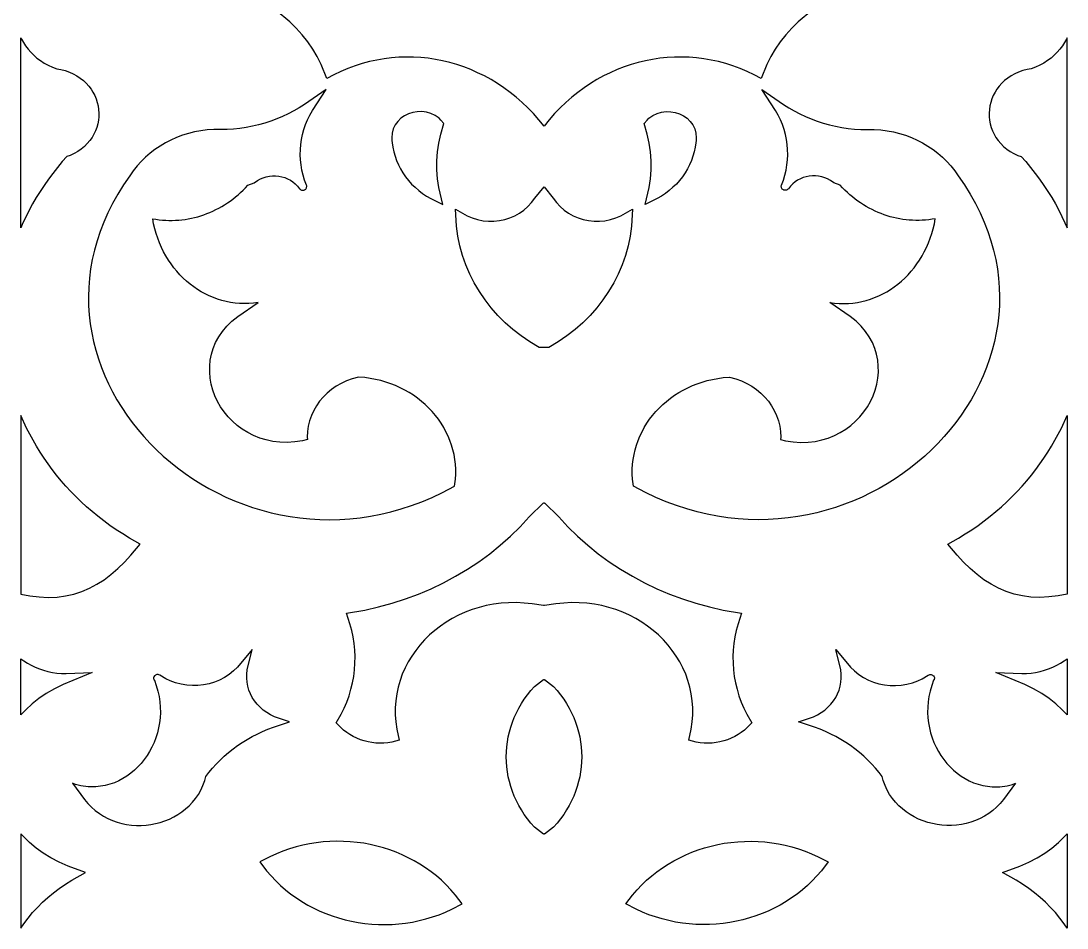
# Model space of a CAD drawing. Extents: x -1917 to -261, y -485 to 605.
# Drawn here: x -1846.6 to -1764.6, y -200.5 to -129.4 of the extents above; entities that cross this region are included whole.
import ezdxf

# ---------------------------------------------------------------- set-up
doc = ezdxf.new("R2010")
doc.units = 0
doc.layers.add('LAYER_1', color=18, linetype='CONTINUOUS')

msp = doc.modelspace()

# ---------------------------------------------------------------- linework, layer by layer
at = {"layer": 'LAYER_1'}
msp.add_lwpolyline([(-1784.63, -128.586), (-1785.701, -129.483), (-1786.211, -129.972), (-1786.683, -130.491), (-1787.114, -131.037), (-1787.505, -131.609), (-1787.853, -132.204), (-1788.157, -132.821), (-1788.602, -133.918), (-1789.146, -133.628), (-1789.696, -133.366), (-1790.252, -133.132), (-1790.813, -132.925), (-1791.378, -132.745), (-1791.947, -132.593), (-1792.519, -132.468), (-1793.093, -132.369), (-1793.669, -132.298), (-1794.245, -132.252), (-1794.822, -132.234), (-1795.397, -132.241), (-1795.971, -132.274), (-1796.543, -132.334), (-1797.112, -132.419), (-1797.677, -132.529), (-1798.238, -132.665), (-1798.793, -132.826), (-1799.343, -133.013), (-1799.886, -133.224), (-1800.422, -133.46), (-1800.949, -133.72), (-1801.468, -134.005), (-1801.977, -134.314), (-1802.476, -134.648), (-1802.964, -135.005), (-1803.44, -135.386), (-1803.903, -135.791), (-1804.354, -136.219), (-1804.79, -136.67), (-1805.212, -137.144), (-1805.618, -137.642), (-1806.024, -137.144), (-1806.446, -136.67), (-1806.882, -136.219), (-1807.333, -135.791), (-1807.796, -135.386), (-1808.272, -135.005), (-1808.76, -134.648), (-1809.259, -134.314), (-1809.768, -134.005), (-1810.287, -133.72), (-1810.815, -133.46), (-1811.35, -133.224), (-1811.893, -133.013), (-1812.443, -132.826), (-1812.999, -132.665), (-1813.559, -132.529), (-1814.124, -132.419), (-1814.693, -132.334), (-1815.265, -132.274), (-1815.839, -132.241), (-1816.415, -132.234), (-1816.991, -132.252), (-1817.567, -132.298), (-1818.143, -132.369), (-1818.717, -132.468), (-1819.289, -132.593), (-1819.858, -132.745), (-1820.423, -132.925), (-1820.984, -133.132), (-1821.54, -133.366), (-1822.09, -133.628), (-1822.634, -133.918), (-1823.079, -132.821), (-1823.383, -132.204), (-1823.731, -131.609), (-1824.122, -131.037), (-1824.553, -130.491), (-1825.025, -129.972), (-1825.535, -129.483), (-1826.606, -128.586)], dxfattribs=at)
for points in [[(-1846.596, -145.604), (-1846.596, -130.735), (-1846.555, -130.823), (-1846.405, -131.098), (-1846.233, -131.364), (-1846.041, -131.619), (-1845.828, -131.864), (-1845.594, -132.096), (-1845.341, -132.314), (-1845.067, -132.518), (-1844.772, -132.706), (-1844.457, -132.877), (-1844.122, -133.031), (-1843.785, -133.158), (-1843.465, -133.213), (-1843.122, -133.301), (-1842.797, -133.413), (-1842.493, -133.547), (-1842.209, -133.703), (-1841.945, -133.878), (-1841.703, -134.071), (-1841.482, -134.281), (-1841.283, -134.505), (-1841.107, -134.741), (-1840.952, -134.989), (-1840.82, -135.247), (-1840.71, -135.513), (-1840.623, -135.785), (-1840.559, -136.062), (-1840.517, -136.343), (-1840.498, -136.626), (-1840.503, -136.91), (-1840.531, -137.192), (-1840.583, -137.473), (-1840.658, -137.75), (-1840.758, -138.021), (-1840.881, -138.285), (-1841.029, -138.54), (-1841.202, -138.786), (-1841.399, -139.019), (-1841.621, -139.238), (-1841.867, -139.442), (-1842.138, -139.629), (-1842.433, -139.797), (-1842.752, -139.944), (-1843.008, -140.039), (-1843.357, -140.432), (-1843.738, -140.887), (-1844.102, -141.348), (-1844.45, -141.815), (-1844.782, -142.288), (-1845.098, -142.767), (-1845.397, -143.251), (-1845.681, -143.741), (-1845.948, -144.234), (-1846.2, -144.733), (-1846.436, -145.235)], [(-1764.64, -145.604), (-1764.64, -130.735), (-1764.681, -130.823), (-1764.832, -131.098), (-1765.003, -131.364), (-1765.196, -131.619), (-1765.408, -131.864), (-1765.642, -132.096), (-1765.895, -132.314), (-1766.17, -132.518), (-1766.464, -132.706), (-1766.779, -132.877), (-1767.114, -133.031), (-1767.451, -133.158), (-1767.771, -133.213), (-1768.114, -133.301), (-1768.439, -133.413), (-1768.743, -133.547), (-1769.027, -133.703), (-1769.291, -133.878), (-1769.533, -134.071), (-1769.754, -134.281), (-1769.953, -134.505), (-1770.13, -134.741), (-1770.284, -134.989), (-1770.416, -135.247), (-1770.526, -135.513), (-1770.613, -135.785), (-1770.678, -136.062), (-1770.719, -136.343), (-1770.738, -136.626), (-1770.733, -136.91), (-1770.705, -137.192), (-1770.653, -137.473), (-1770.578, -137.75), (-1770.479, -138.021), (-1770.355, -138.285), (-1770.207, -138.54), (-1770.034, -138.786), (-1769.837, -139.019), (-1769.615, -139.238), (-1769.369, -139.442), (-1769.098, -139.629), (-1768.803, -139.797), (-1768.485, -139.944), (-1768.228, -140.039), (-1767.879, -140.432), (-1767.499, -140.887), (-1767.134, -141.348), (-1766.786, -141.815), (-1766.454, -142.288), (-1766.139, -142.767), (-1765.839, -143.251), (-1765.555, -143.741), (-1765.288, -144.234), (-1765.036, -144.733), (-1764.801, -145.235)], [(-1828.813, -142.271), (-1828.315, -142.081), (-1828.06, -141.904), (-1827.84, -141.784), (-1827.61, -141.688), (-1827.374, -141.616), (-1827.132, -141.568), (-1826.888, -141.544), (-1826.644, -141.544), (-1826.4, -141.566), (-1826.161, -141.611), (-1825.928, -141.679), (-1825.703, -141.769), (-1825.489, -141.88), (-1825.287, -142.013), (-1825.1, -142.166), (-1824.929, -142.341), (-1824.766, -142.55), (-1824.724, -142.595), (-1824.677, -142.629), (-1824.627, -142.653), (-1824.575, -142.666), (-1824.523, -142.671), (-1824.47, -142.666), (-1824.42, -142.654), (-1824.372, -142.634), (-1824.327, -142.607), (-1824.288, -142.574), (-1824.255, -142.535), (-1824.23, -142.491), (-1824.213, -142.442), (-1824.206, -142.389), (-1824.209, -142.333), (-1824.225, -142.274), (-1824.372, -141.878), (-1824.49, -141.485), (-1824.583, -141.089), (-1824.65, -140.691), (-1824.692, -140.29), (-1824.709, -139.889), (-1824.701, -139.489), (-1824.669, -139.09), (-1824.611, -138.693), (-1824.529, -138.299), (-1824.422, -137.91), (-1824.291, -137.526), (-1824.136, -137.149), (-1823.956, -136.779), (-1823.752, -136.417), (-1822.689, -134.771), (-1824.377, -135.949), (-1824.792, -136.213), (-1825.219, -136.459), (-1825.657, -136.686), (-1826.104, -136.895), (-1826.561, -137.086), (-1827.026, -137.257), (-1827.498, -137.409), (-1827.977, -137.542), (-1828.463, -137.655), (-1828.954, -137.748), (-1829.45, -137.822), (-1829.95, -137.874), (-1830.453, -137.907), (-1830.958, -137.919), (-1831.487, -137.909), (-1831.999, -137.946), (-1832.498, -138.01), (-1832.989, -138.103), (-1833.47, -138.223), (-1833.941, -138.369), (-1834.4, -138.542), (-1834.846, -138.739), (-1835.278, -138.961), (-1835.695, -139.207), (-1836.095, -139.476), (-1836.477, -139.768), (-1836.839, -140.081), (-1837.182, -140.416), (-1837.503, -140.771), (-1837.801, -141.146), (-1838.07, -141.534), (-1838.56, -142.249), (-1839.01, -142.972), (-1839.417, -143.7), (-1839.783, -144.43), (-1840.108, -145.162), (-1840.392, -145.896), (-1840.637, -146.63), (-1840.842, -147.364), (-1841.01, -148.098), (-1841.139, -148.829), (-1841.232, -149.558), (-1841.289, -150.284), (-1841.31, -151.006), (-1841.297, -151.723), (-1841.249, -152.435), (-1841.168, -153.141), (-1841.055, -153.84), (-1840.911, -154.531), (-1840.735, -155.214), (-1840.529, -155.888), (-1840.293, -156.552), (-1840.029, -157.206), (-1839.737, -157.848), (-1839.418, -158.479), (-1839.072, -159.097), (-1838.701, -159.702), (-1838.304, -160.292), (-1837.884, -160.868), (-1837.439, -161.429), (-1836.973, -161.974), (-1836.483, -162.502), (-1835.973, -163.012), (-1835.442, -163.505), (-1834.891, -163.978), (-1834.322, -164.433), (-1833.733, -164.866), (-1833.127, -165.279), (-1832.504, -165.671), (-1831.865, -166.04), (-1831.21, -166.386), (-1830.541, -166.708), (-1829.857, -167.006), (-1829.16, -167.278), (-1828.45, -167.525), (-1827.729, -167.745), (-1826.996, -167.938), (-1826.253, -168.103), (-1825.5, -168.239), (-1824.739, -168.346), (-1823.969, -168.423), (-1823.191, -168.468), (-1822.407, -168.482), (-1821.618, -168.464), (-1820.822, -168.413), (-1820.023, -168.328), (-1819.22, -168.209), (-1818.414, -168.055), (-1817.606, -167.865), (-1816.797, -167.638), (-1815.987, -167.375), (-1815.177, -167.073), (-1814.369, -166.733), (-1813.562, -166.354), (-1812.621, -165.864), (-1812.559, -165.319), (-1812.536, -164.923), (-1812.537, -164.53), (-1812.559, -164.142), (-1812.603, -163.758), (-1812.669, -163.379), (-1812.755, -163.006), (-1812.862, -162.64), (-1812.987, -162.281), (-1813.133, -161.93), (-1813.296, -161.587), (-1813.478, -161.253), (-1813.677, -160.928), (-1813.893, -160.613), (-1814.126, -160.309), (-1814.375, -160.017), (-1814.639, -159.736), (-1814.918, -159.467), (-1815.211, -159.211), (-1815.518, -158.969), (-1815.839, -158.74), (-1816.172, -158.526), (-1816.518, -158.328), (-1816.875, -158.145), (-1817.244, -157.978), (-1817.624, -157.829), (-1818.014, -157.696), (-1818.413, -157.582), (-1818.822, -157.487), (-1819.239, -157.41), (-1819.665, -157.354), (-1820.147, -157.313), (-1820.649, -157.45), (-1821.089, -157.611), (-1821.506, -157.805), (-1821.9, -158.031), (-1822.267, -158.287), (-1822.607, -158.57), (-1822.918, -158.878), (-1823.198, -159.21), (-1823.446, -159.563), (-1823.66, -159.936), (-1823.838, -160.325), (-1823.98, -160.73), (-1824.082, -161.148), (-1824.144, -161.576), (-1824.164, -162.014), (-1824.153, -162.2), (-1824.544, -162.294), (-1825.151, -162.386), (-1825.739, -162.423), (-1826.308, -162.408), (-1826.857, -162.346), (-1827.384, -162.237), (-1827.888, -162.085), (-1828.368, -161.892), (-1828.823, -161.662), (-1829.252, -161.396), (-1829.653, -161.098), (-1830.025, -160.77), (-1830.367, -160.415), (-1830.676, -160.036), (-1830.951, -159.635), (-1831.191, -159.215), (-1831.394, -158.779), (-1831.559, -158.33), (-1831.685, -157.871), (-1831.769, -157.405), (-1831.811, -156.934), (-1831.81, -156.462), (-1831.764, -155.99), (-1831.672, -155.523), (-1831.532, -155.061), (-1831.344, -154.607), (-1831.105, -154.165), (-1830.814, -153.736), (-1830.468, -153.322), (-1830.067, -152.927), (-1829.607, -152.552), (-1828.012, -151.474), (-1828.012, -151.474), (-1828.378, -151.522), (-1828.742, -151.55), (-1829.104, -151.558), (-1829.462, -151.546), (-1829.817, -151.515), (-1830.168, -151.465), (-1830.514, -151.397), (-1830.855, -151.311), (-1831.19, -151.207), (-1831.52, -151.086), (-1831.843, -150.948), (-1832.159, -150.794), (-1832.468, -150.624), (-1832.768, -150.439), (-1833.06, -150.238), (-1833.344, -150.023), (-1833.618, -149.793), (-1833.882, -149.55), (-1834.136, -149.293), (-1834.379, -149.022), (-1834.61, -148.74), (-1834.83, -148.444), (-1835.038, -148.137), (-1835.233, -147.819), (-1835.415, -147.489), (-1835.583, -147.149), (-1835.736, -146.798), (-1835.875, -146.437), (-1835.999, -146.067), (-1836.108, -145.688), (-1836.2, -145.301), (-1836.275, -144.905), (-1836.02, -144.948), (-1835.765, -144.983), (-1835.51, -145.009), (-1835.255, -145.026), (-1835, -145.035), (-1834.746, -145.036), (-1834.492, -145.028), (-1834.239, -145.012), (-1833.987, -144.988), (-1833.736, -144.955), (-1833.486, -144.915), (-1833.237, -144.866), (-1832.991, -144.809), (-1832.745, -144.744), (-1832.502, -144.672), (-1832.261, -144.591), (-1832.022, -144.503), (-1831.786, -144.406), (-1831.551, -144.302), (-1831.32, -144.191), (-1831.092, -144.071), (-1830.866, -143.944), (-1830.644, -143.81), (-1830.425, -143.668), (-1830.209, -143.519), (-1829.998, -143.362), (-1829.79, -143.199), (-1829.586, -143.027), (-1829.386, -142.849), (-1829.19, -142.664), (-1828.999, -142.471)], [(-1782.424, -142.271), (-1782.922, -142.081), (-1783.176, -141.904), (-1783.397, -141.784), (-1783.626, -141.688), (-1783.862, -141.616), (-1784.104, -141.568), (-1784.348, -141.544), (-1784.593, -141.544), (-1784.836, -141.566), (-1785.075, -141.611), (-1785.308, -141.679), (-1785.533, -141.769), (-1785.747, -141.88), (-1785.949, -142.013), (-1786.136, -142.166), (-1786.307, -142.341), (-1786.47, -142.55), (-1786.512, -142.595), (-1786.559, -142.629), (-1786.609, -142.653), (-1786.661, -142.666), (-1786.713, -142.671), (-1786.766, -142.666), (-1786.816, -142.654), (-1786.865, -142.634), (-1786.909, -142.607), (-1786.948, -142.574), (-1786.981, -142.535), (-1787.006, -142.491), (-1787.023, -142.442), (-1787.031, -142.389), (-1787.027, -142.333), (-1787.011, -142.274), (-1786.864, -141.878), (-1786.746, -141.485), (-1786.654, -141.089), (-1786.586, -140.691), (-1786.544, -140.29), (-1786.527, -139.889), (-1786.535, -139.489), (-1786.568, -139.09), (-1786.625, -138.693), (-1786.707, -138.299), (-1786.814, -137.91), (-1786.945, -137.526), (-1787.1, -137.149), (-1787.28, -136.779), (-1787.484, -136.417), (-1788.547, -134.771), (-1786.86, -135.949), (-1786.444, -136.213), (-1786.017, -136.459), (-1785.579, -136.686), (-1785.132, -136.895), (-1784.675, -137.086), (-1784.211, -137.257), (-1783.738, -137.409), (-1783.259, -137.542), (-1782.773, -137.655), (-1782.282, -137.748), (-1781.786, -137.822), (-1781.287, -137.874), (-1780.783, -137.907), (-1780.278, -137.919), (-1779.749, -137.909), (-1779.238, -137.946), (-1778.739, -138.01), (-1778.248, -138.103), (-1777.766, -138.223), (-1777.295, -138.369), (-1776.836, -138.542), (-1776.39, -138.739), (-1775.958, -138.961), (-1775.541, -139.207), (-1775.142, -139.476), (-1774.76, -139.768), (-1774.397, -140.081), (-1774.054, -140.416), (-1773.734, -140.771), (-1773.436, -141.146), (-1773.167, -141.534), (-1772.677, -142.249), (-1772.227, -142.972), (-1771.819, -143.7), (-1771.453, -144.43), (-1771.129, -145.162), (-1770.844, -145.896), (-1770.6, -146.63), (-1770.394, -147.364), (-1770.227, -148.098), (-1770.097, -148.829), (-1770.004, -149.558), (-1769.947, -150.284), (-1769.926, -151.006), (-1769.94, -151.723), (-1769.987, -152.435), (-1770.068, -153.141), (-1770.181, -153.84), (-1770.326, -154.531), (-1770.501, -155.214), (-1770.707, -155.888), (-1770.943, -156.552), (-1771.207, -157.206), (-1771.499, -157.848), (-1771.818, -158.479), (-1772.164, -159.097), (-1772.535, -159.702), (-1772.932, -160.292), (-1773.352, -160.868), (-1773.797, -161.429), (-1774.264, -161.974), (-1774.753, -162.502), (-1775.263, -163.012), (-1775.794, -163.505), (-1776.345, -163.978), (-1776.915, -164.433), (-1777.503, -164.866), (-1778.109, -165.279), (-1778.732, -165.671), (-1779.371, -166.04), (-1780.026, -166.386), (-1780.696, -166.708), (-1781.379, -167.006), (-1782.076, -167.278), (-1782.786, -167.525), (-1783.507, -167.745), (-1784.24, -167.938), (-1784.983, -168.103), (-1785.736, -168.239), (-1786.498, -168.346), (-1787.267, -168.423), (-1788.045, -168.468), (-1788.829, -168.482), (-1789.619, -168.464), (-1790.414, -168.413), (-1791.213, -168.328), (-1792.016, -168.209), (-1792.822, -168.055), (-1793.63, -167.865), (-1794.439, -167.638), (-1795.249, -167.375), (-1796.059, -167.073), (-1796.867, -166.733), (-1797.674, -166.354), (-1798.615, -165.864), (-1798.677, -165.319), (-1798.7, -164.923), (-1798.7, -164.53), (-1798.677, -164.142), (-1798.633, -163.758), (-1798.567, -163.379), (-1798.481, -163.006), (-1798.375, -162.64), (-1798.249, -162.281), (-1798.104, -161.93), (-1797.94, -161.587), (-1797.758, -161.253), (-1797.559, -160.928), (-1797.343, -160.613), (-1797.11, -160.309), (-1796.862, -160.017), (-1796.598, -159.736), (-1796.319, -159.467), (-1796.025, -159.211), (-1795.718, -158.969), (-1795.397, -158.74), (-1795.064, -158.526), (-1794.718, -158.328), (-1794.361, -158.145), (-1793.992, -157.978), (-1793.612, -157.829), (-1793.222, -157.696), (-1792.823, -157.582), (-1792.414, -157.487), (-1791.997, -157.41), (-1791.571, -157.354), (-1791.089, -157.313), (-1790.587, -157.45), (-1790.147, -157.611), (-1789.73, -157.805), (-1789.337, -158.031), (-1788.969, -158.287), (-1788.629, -158.57), (-1788.318, -158.878), (-1788.038, -159.21), (-1787.79, -159.563), (-1787.576, -159.936), (-1787.398, -160.325), (-1787.256, -160.73), (-1787.154, -161.148), (-1787.092, -161.576), (-1787.073, -162.014), (-1787.083, -162.2), (-1786.693, -162.294), (-1786.085, -162.386), (-1785.497, -162.423), (-1784.928, -162.408), (-1784.379, -162.346), (-1783.853, -162.237), (-1783.348, -162.085), (-1782.868, -161.892), (-1782.413, -161.662), (-1781.984, -161.396), (-1781.583, -161.098), (-1781.211, -160.77), (-1780.87, -160.415), (-1780.561, -160.036), (-1780.285, -159.635), (-1780.045, -159.215), (-1779.842, -158.779), (-1779.677, -158.33), (-1779.552, -157.871), (-1779.467, -157.405), (-1779.425, -156.934), (-1779.426, -156.462), (-1779.472, -155.99), (-1779.564, -155.523), (-1779.704, -155.061), (-1779.892, -154.607), (-1780.131, -154.165), (-1780.423, -153.736), (-1780.768, -153.322), (-1781.169, -152.927), (-1781.629, -152.552), (-1783.224, -151.474), (-1783.224, -151.474), (-1782.858, -151.522), (-1782.494, -151.55), (-1782.132, -151.558), (-1781.774, -151.546), (-1781.419, -151.515), (-1781.069, -151.465), (-1780.722, -151.397), (-1780.381, -151.311), (-1780.046, -151.207), (-1779.716, -151.086), (-1779.393, -150.948), (-1779.077, -150.794), (-1778.769, -150.624), (-1778.468, -150.439), (-1778.176, -150.238), (-1777.892, -150.023), (-1777.618, -149.793), (-1777.354, -149.55), (-1777.1, -149.293), (-1776.857, -149.022), (-1776.626, -148.74), (-1776.406, -148.444), (-1776.198, -148.137), (-1776.003, -147.819), (-1775.822, -147.489), (-1775.654, -147.149), (-1775.5, -146.798), (-1775.361, -146.437), (-1775.237, -146.067), (-1775.129, -145.688), (-1775.036, -145.301), (-1774.961, -144.905), (-1775.216, -144.948), (-1775.471, -144.983), (-1775.726, -145.009), (-1775.981, -145.026), (-1776.236, -145.035), (-1776.491, -145.036), (-1776.744, -145.028), (-1776.997, -145.012), (-1777.25, -144.988), (-1777.501, -144.955), (-1777.75, -144.915), (-1777.999, -144.866), (-1778.246, -144.809), (-1778.491, -144.744), (-1778.734, -144.672), (-1778.975, -144.591), (-1779.214, -144.503), (-1779.451, -144.406), (-1779.685, -144.302), (-1779.916, -144.191), (-1780.145, -144.071), (-1780.37, -143.944), (-1780.592, -143.81), (-1780.811, -143.668), (-1781.027, -143.519), (-1781.239, -143.362), (-1781.447, -143.199), (-1781.651, -143.027), (-1781.85, -142.849), (-1782.046, -142.664), (-1782.237, -142.471)], [(-1813.706, -138.283), (-1813.458, -137.441), (-1813.69, -137.178), (-1813.84, -137.037), (-1814.147, -136.814), (-1814.483, -136.651), (-1814.835, -136.549), (-1815.192, -136.504), (-1815.548, -136.515), (-1815.896, -136.576), (-1816.228, -136.685), (-1816.539, -136.839), (-1816.822, -137.036), (-1817.071, -137.274), (-1817.277, -137.551), (-1817.431, -137.864), (-1817.525, -138.207), (-1817.551, -138.569), (-1817.537, -138.767), (-1817.507, -138.945), (-1817.461, -139.294), (-1817.388, -139.653), (-1817.29, -140.005), (-1817.169, -140.348), (-1817.026, -140.682), (-1816.86, -141.006), (-1816.672, -141.319), (-1816.464, -141.62), (-1816.235, -141.908), (-1815.987, -142.183), (-1815.721, -142.443), (-1815.436, -142.688), (-1815.134, -142.917), (-1814.815, -143.128), (-1814.48, -143.321), (-1813.555, -143.78), (-1813.848, -142.465), (-1813.951, -141.768), (-1814.003, -141.069), (-1814.005, -140.368), (-1813.956, -139.668), (-1813.856, -138.973)], [(-1797.53, -138.283), (-1797.778, -137.441), (-1797.546, -137.178), (-1797.396, -137.037), (-1797.089, -136.814), (-1796.753, -136.651), (-1796.401, -136.549), (-1796.044, -136.504), (-1795.688, -136.515), (-1795.34, -136.576), (-1795.008, -136.685), (-1794.697, -136.839), (-1794.414, -137.036), (-1794.165, -137.274), (-1793.96, -137.551), (-1793.805, -137.864), (-1793.711, -138.207), (-1793.685, -138.569), (-1793.699, -138.767), (-1793.73, -138.945), (-1793.776, -139.294), (-1793.849, -139.653), (-1793.946, -140.005), (-1794.067, -140.348), (-1794.21, -140.682), (-1794.376, -141.006), (-1794.564, -141.319), (-1794.772, -141.62), (-1795.001, -141.908), (-1795.249, -142.183), (-1795.516, -142.443), (-1795.8, -142.688), (-1796.103, -142.917), (-1796.422, -143.128), (-1796.757, -143.321), (-1797.681, -143.78), (-1797.389, -142.465), (-1797.285, -141.768), (-1797.233, -141.069), (-1797.232, -140.368), (-1797.281, -139.668), (-1797.38, -138.973)], [(-1805.618, -154.986), (-1806.009, -154.986), (-1806.72, -154.559), (-1807.403, -154.09), (-1808.048, -153.586), (-1808.656, -153.049), (-1809.224, -152.48), (-1809.752, -151.882), (-1810.237, -151.257), (-1810.679, -150.606), (-1811.077, -149.931), (-1811.43, -149.235), (-1811.736, -148.519), (-1811.994, -147.785), (-1812.203, -147.035), (-1812.362, -146.271), (-1812.47, -145.494), (-1812.563, -144.16), (-1811.648, -144.672), (-1811.24, -144.845), (-1810.821, -144.973), (-1810.395, -145.056), (-1809.965, -145.094), (-1809.536, -145.09), (-1809.111, -145.044), (-1808.695, -144.957), (-1808.291, -144.831), (-1807.902, -144.665), (-1807.534, -144.461), (-1807.19, -144.221), (-1806.873, -143.946), (-1806.588, -143.636), (-1806.337, -143.292), (-1805.618, -142.416), (-1804.899, -143.292), (-1804.648, -143.636), (-1804.363, -143.946), (-1804.046, -144.221), (-1803.702, -144.461), (-1803.334, -144.665), (-1802.946, -144.831), (-1802.541, -144.957), (-1802.125, -145.044), (-1801.7, -145.09), (-1801.271, -145.094), (-1800.841, -145.056), (-1800.415, -144.973), (-1799.996, -144.845), (-1799.588, -144.672), (-1798.673, -144.16), (-1798.766, -145.494), (-1798.874, -146.271), (-1799.033, -147.035), (-1799.242, -147.785), (-1799.5, -148.519), (-1799.806, -149.235), (-1800.159, -149.931), (-1800.557, -150.606), (-1800.999, -151.257), (-1801.485, -151.882), (-1802.012, -152.48), (-1802.58, -153.049), (-1803.188, -153.586), (-1803.834, -154.09), (-1804.517, -154.559), (-1805.227, -154.986)], [(-1846.596, -174.309), (-1845.894, -174.449), (-1845.161, -174.539), (-1844.452, -174.57), (-1843.765, -174.542), (-1843.101, -174.455), (-1842.458, -174.31), (-1841.837, -174.109), (-1841.235, -173.854), (-1840.653, -173.545), (-1840.089, -173.185), (-1839.542, -172.775), (-1839.009, -172.316), (-1838.49, -171.81), (-1837.981, -171.259), (-1837.267, -170.405), (-1838.104, -169.92), (-1838.623, -169.601), (-1839.128, -169.27), (-1839.62, -168.929), (-1840.099, -168.578), (-1840.565, -168.216), (-1841.017, -167.845), (-1841.456, -167.464), (-1841.881, -167.074), (-1842.292, -166.675), (-1842.69, -166.268), (-1843.074, -165.852), (-1843.445, -165.429), (-1843.801, -164.997), (-1844.144, -164.558), (-1844.473, -164.112), (-1844.788, -163.659), (-1845.09, -163.2), (-1845.377, -162.734), (-1845.649, -162.264), (-1846.154, -161.302), (-1846.598, -160.326)], [(-1764.64, -174.309), (-1765.342, -174.449), (-1766.075, -174.539), (-1766.785, -174.57), (-1767.471, -174.542), (-1768.135, -174.455), (-1768.778, -174.31), (-1769.399, -174.109), (-1770.001, -173.854), (-1770.583, -173.545), (-1771.147, -173.185), (-1771.695, -172.775), (-1772.227, -172.316), (-1772.747, -171.81), (-1773.255, -171.259), (-1773.969, -170.405), (-1773.132, -169.92), (-1772.613, -169.601), (-1772.108, -169.27), (-1771.616, -168.929), (-1771.137, -168.578), (-1770.671, -168.216), (-1770.219, -167.845), (-1769.781, -167.464), (-1769.356, -167.074), (-1768.944, -166.675), (-1768.546, -166.268), (-1768.162, -165.852), (-1767.792, -165.429), (-1767.435, -164.997), (-1767.092, -164.558), (-1766.763, -164.112), (-1766.448, -163.659), (-1766.147, -163.2), (-1765.859, -162.734), (-1765.587, -162.264), (-1765.083, -161.302), (-1764.638, -160.326)], [(-1805.618, -175.207), (-1805.651, -175.211), (-1806.539, -175.088), (-1807.163, -175.016), (-1807.779, -174.983), (-1808.387, -174.987), (-1808.985, -175.028), (-1809.572, -175.103), (-1810.148, -175.211), (-1810.71, -175.353), (-1811.258, -175.526), (-1811.791, -175.729), (-1812.306, -175.961), (-1812.803, -176.221), (-1813.281, -176.508), (-1813.739, -176.82), (-1814.174, -177.157), (-1814.586, -177.517), (-1814.974, -177.899), (-1815.336, -178.302), (-1815.671, -178.725), (-1815.978, -179.166), (-1816.255, -179.624), (-1816.502, -180.098), (-1816.717, -180.587), (-1816.899, -181.09), (-1817.047, -181.606), (-1817.159, -182.133), (-1817.234, -182.67), (-1817.271, -183.217), (-1817.269, -183.772), (-1817.227, -184.334), (-1817.143, -184.902), (-1816.952, -185.764), (-1817.541, -185.906), (-1817.854, -185.959), (-1818.168, -185.989), (-1818.481, -185.998), (-1818.793, -185.985), (-1819.101, -185.951), (-1819.406, -185.897), (-1819.705, -185.822), (-1819.997, -185.728), (-1820.281, -185.613), (-1820.556, -185.48), (-1820.821, -185.327), (-1821.074, -185.156), (-1821.315, -184.967), (-1821.541, -184.759), (-1821.888, -184.388), (-1821.517, -183.731), (-1821.281, -183.254), (-1821.074, -182.768), (-1820.894, -182.275), (-1820.744, -181.775), (-1820.621, -181.27), (-1820.528, -180.76), (-1820.463, -180.247), (-1820.427, -179.732), (-1820.42, -179.215), (-1820.443, -178.698), (-1820.494, -178.182), (-1820.575, -177.667), (-1820.685, -177.156), (-1820.824, -176.648), (-1821.103, -175.817), (-1819.656, -175.561), (-1818.578, -175.319), (-1817.518, -175.03), (-1816.478, -174.695), (-1815.458, -174.316), (-1814.461, -173.892), (-1813.488, -173.425), (-1812.541, -172.917), (-1811.622, -172.367), (-1810.732, -171.777), (-1809.872, -171.147), (-1809.045, -170.48), (-1808.251, -169.775), (-1807.493, -169.033), (-1806.772, -168.256), (-1805.651, -167.15), (-1805.618, -167.181), (-1805.585, -167.15), (-1804.464, -168.256), (-1803.743, -169.033), (-1802.985, -169.775), (-1802.192, -170.48), (-1801.364, -171.147), (-1800.505, -171.777), (-1799.614, -172.367), (-1798.695, -172.917), (-1797.748, -173.425), (-1796.775, -173.892), (-1795.778, -174.316), (-1794.759, -174.695), (-1793.718, -175.03), (-1792.658, -175.319), (-1791.58, -175.561), (-1790.133, -175.817), (-1790.412, -176.648), (-1790.552, -177.156), (-1790.662, -177.667), (-1790.742, -178.182), (-1790.794, -178.698), (-1790.816, -179.215), (-1790.809, -179.732), (-1790.773, -180.247), (-1790.708, -180.76), (-1790.615, -181.27), (-1790.493, -181.775), (-1790.342, -182.275), (-1790.163, -182.768), (-1789.955, -183.254), (-1789.719, -183.731), (-1789.348, -184.388), (-1789.695, -184.759), (-1789.922, -184.967), (-1790.162, -185.156), (-1790.415, -185.327), (-1790.68, -185.48), (-1790.955, -185.613), (-1791.239, -185.728), (-1791.532, -185.822), (-1791.83, -185.897), (-1792.135, -185.951), (-1792.443, -185.985), (-1792.755, -185.998), (-1793.068, -185.989), (-1793.382, -185.959), (-1793.695, -185.906), (-1794.284, -185.764), (-1794.093, -184.902), (-1794.009, -184.334), (-1793.967, -183.772), (-1793.965, -183.217), (-1794.002, -182.67), (-1794.078, -182.133), (-1794.19, -181.606), (-1794.337, -181.09), (-1794.519, -180.587), (-1794.734, -180.098), (-1794.981, -179.624), (-1795.258, -179.166), (-1795.565, -178.725), (-1795.9, -178.302), (-1796.262, -177.899), (-1796.65, -177.517), (-1797.062, -177.157), (-1797.497, -176.82), (-1797.955, -176.508), (-1798.433, -176.221), (-1798.93, -175.961), (-1799.446, -175.729), (-1799.978, -175.526), (-1800.526, -175.353), (-1801.088, -175.211), (-1801.664, -175.103), (-1802.251, -175.028), (-1802.85, -174.987), (-1803.457, -174.983), (-1804.074, -175.016), (-1804.697, -175.088), (-1805.585, -175.211)], [(-1836.145, -181.058), (-1835.992, -181.482), (-1835.87, -181.907), (-1835.778, -182.331), (-1835.716, -182.754), (-1835.682, -183.174), (-1835.675, -183.59), (-1835.695, -184.001), (-1835.742, -184.405), (-1835.813, -184.803), (-1835.908, -185.192), (-1836.026, -185.571), (-1836.167, -185.939), (-1836.329, -186.295), (-1836.512, -186.638), (-1836.714, -186.967), (-1836.935, -187.28), (-1837.175, -187.577), (-1837.431, -187.856), (-1837.703, -188.115), (-1837.991, -188.355), (-1838.293, -188.573), (-1838.609, -188.769), (-1838.937, -188.941), (-1839.277, -189.088), (-1839.628, -189.209), (-1839.989, -189.303), (-1840.173, -189.34), (-1840.36, -189.369), (-1840.548, -189.391), (-1840.738, -189.405), (-1840.93, -189.412), (-1841.124, -189.411), (-1841.319, -189.402), (-1841.516, -189.385), (-1841.715, -189.359), (-1841.914, -189.326), (-1842.115, -189.283), (-1842.317, -189.232), (-1842.549, -189.119), (-1841.627, -190.408), (-1841.361, -190.723), (-1841.076, -191.011), (-1840.773, -191.272), (-1840.455, -191.506), (-1840.123, -191.713), (-1839.778, -191.893), (-1839.424, -192.047), (-1839.061, -192.175), (-1838.69, -192.277), (-1838.315, -192.353), (-1837.936, -192.405), (-1837.556, -192.431), (-1837.175, -192.433), (-1836.795, -192.41), (-1836.418, -192.363), (-1836.045, -192.293), (-1835.678, -192.199), (-1835.319, -192.081), (-1834.969, -191.94), (-1834.629, -191.776), (-1834.302, -191.59), (-1833.989, -191.381), (-1833.692, -191.149), (-1833.412, -190.896), (-1833.152, -190.62), (-1832.912, -190.323), (-1832.695, -190.005), (-1832.503, -189.666), (-1832.337, -189.306), (-1832.2, -188.927), (-1832.109, -188.595), (-1831.873, -188.288), (-1831.592, -187.951), (-1831.296, -187.626), (-1830.986, -187.313), (-1830.664, -187.012), (-1830.329, -186.724), (-1829.981, -186.448), (-1829.622, -186.186), (-1829.252, -185.938), (-1828.871, -185.703), (-1828.479, -185.482), (-1828.078, -185.276), (-1827.667, -185.085), (-1827.247, -184.909), (-1826.818, -184.748), (-1825.568, -184.334), (-1826.721, -183.918), (-1827.041, -183.768), (-1827.339, -183.594), (-1827.614, -183.397), (-1827.866, -183.179), (-1828.093, -182.941), (-1828.295, -182.687), (-1828.471, -182.417), (-1828.618, -182.134), (-1828.737, -181.839), (-1828.826, -181.534), (-1828.883, -181.222), (-1828.909, -180.904), (-1828.902, -180.582), (-1828.861, -180.257), (-1828.483, -178.645), (-1829.622, -180.026), (-1829.937, -180.335), (-1830.279, -180.608), (-1830.646, -180.845), (-1831.033, -181.046), (-1831.439, -181.21), (-1831.858, -181.335), (-1832.289, -181.422), (-1832.727, -181.47), (-1833.168, -181.479), (-1833.61, -181.447), (-1834.049, -181.375), (-1834.481, -181.262), (-1834.903, -181.107), (-1835.245, -180.943), (-1835.721, -180.66), (-1835.781, -180.632), (-1835.84, -180.615), (-1835.896, -180.611), (-1835.951, -180.617), (-1836.002, -180.631), (-1836.049, -180.654), (-1836.091, -180.684), (-1836.128, -180.719), (-1836.183, -180.801), (-1836.2, -180.846), (-1836.208, -180.892), (-1836.208, -180.937), (-1836.198, -180.981), (-1836.177, -181.021)], [(-1775.091, -181.058), (-1775.244, -181.482), (-1775.366, -181.907), (-1775.458, -182.331), (-1775.52, -182.754), (-1775.554, -183.174), (-1775.561, -183.59), (-1775.541, -184.001), (-1775.495, -184.405), (-1775.423, -184.803), (-1775.328, -185.192), (-1775.21, -185.571), (-1775.069, -185.939), (-1774.907, -186.295), (-1774.724, -186.638), (-1774.522, -186.967), (-1774.301, -187.28), (-1774.062, -187.577), (-1773.805, -187.856), (-1773.533, -188.115), (-1773.245, -188.355), (-1772.943, -188.573), (-1772.627, -188.769), (-1772.299, -188.941), (-1771.959, -189.088), (-1771.608, -189.209), (-1771.247, -189.303), (-1771.063, -189.34), (-1770.877, -189.369), (-1770.688, -189.391), (-1770.498, -189.405), (-1770.306, -189.412), (-1770.112, -189.411), (-1769.917, -189.402), (-1769.72, -189.385), (-1769.521, -189.359), (-1769.322, -189.326), (-1769.121, -189.283), (-1768.919, -189.232), (-1768.687, -189.119), (-1769.609, -190.408), (-1769.875, -190.723), (-1770.16, -191.011), (-1770.463, -191.272), (-1770.781, -191.506), (-1771.114, -191.713), (-1771.458, -191.893), (-1771.812, -192.047), (-1772.176, -192.175), (-1772.546, -192.277), (-1772.921, -192.353), (-1773.3, -192.405), (-1773.68, -192.431), (-1774.062, -192.433), (-1774.441, -192.41), (-1774.818, -192.363), (-1775.191, -192.293), (-1775.558, -192.199), (-1775.917, -192.081), (-1776.267, -191.94), (-1776.607, -191.776), (-1776.934, -191.59), (-1777.247, -191.381), (-1777.544, -191.149), (-1777.824, -190.896), (-1778.084, -190.62), (-1778.324, -190.323), (-1778.541, -190.005), (-1778.733, -189.666), (-1778.899, -189.306), (-1779.037, -188.927), (-1779.127, -188.595), (-1779.363, -188.288), (-1779.645, -187.951), (-1779.94, -187.626), (-1780.25, -187.313), (-1780.572, -187.012), (-1780.907, -186.724), (-1781.255, -186.448), (-1781.614, -186.186), (-1781.984, -185.938), (-1782.365, -185.703), (-1782.757, -185.482), (-1783.158, -185.276), (-1783.569, -185.085), (-1783.989, -184.909), (-1784.418, -184.748), (-1785.668, -184.334), (-1784.515, -183.918), (-1784.196, -183.768), (-1783.898, -183.594), (-1783.622, -183.397), (-1783.37, -183.179), (-1783.143, -182.941), (-1782.941, -182.687), (-1782.766, -182.417), (-1782.618, -182.134), (-1782.499, -181.839), (-1782.411, -181.534), (-1782.353, -181.222), (-1782.327, -180.904), (-1782.334, -180.582), (-1782.375, -180.257), (-1782.753, -178.645), (-1781.614, -180.026), (-1781.299, -180.335), (-1780.957, -180.608), (-1780.59, -180.845), (-1780.203, -181.046), (-1779.797, -181.21), (-1779.378, -181.335), (-1778.947, -181.422), (-1778.509, -181.47), (-1778.068, -181.479), (-1777.626, -181.447), (-1777.188, -181.375), (-1776.755, -181.262), (-1776.333, -181.107), (-1775.991, -180.943), (-1775.515, -180.66), (-1775.455, -180.632), (-1775.397, -180.615), (-1775.34, -180.611), (-1775.285, -180.617), (-1775.234, -180.631), (-1775.187, -180.654), (-1775.145, -180.684), (-1775.108, -180.719), (-1775.053, -180.801), (-1775.036, -180.846), (-1775.028, -180.892), (-1775.028, -180.937), (-1775.039, -180.981), (-1775.059, -181.021)], [(-1846.596, -183.783), (-1846.596, -179.384), (-1846.367, -179.549), (-1846.082, -179.728), (-1845.784, -179.892), (-1845.473, -180.04), (-1845.151, -180.171), (-1844.82, -180.283), (-1844.48, -180.376), (-1844.134, -180.45), (-1843.781, -180.502), (-1843.424, -180.532), (-1843.064, -180.54), (-1841.015, -180.45), (-1843.294, -181.399), (-1843.976, -181.737), (-1844.608, -182.105), (-1845.191, -182.502), (-1845.725, -182.924), (-1846.21, -183.37)], [(-1764.64, -183.783), (-1765.027, -183.37), (-1765.511, -182.924), (-1766.045, -182.502), (-1766.628, -182.105), (-1767.26, -181.737), (-1767.942, -181.399), (-1770.221, -180.45), (-1768.172, -180.54), (-1767.812, -180.532), (-1767.455, -180.502), (-1767.102, -180.45), (-1766.756, -180.376), (-1766.416, -180.283), (-1766.085, -180.171), (-1765.763, -180.04), (-1765.453, -179.892), (-1765.154, -179.728), (-1764.869, -179.549), (-1764.64, -179.384)], [(-1805.618, -193.089), (-1805.651, -193.113), (-1806.369, -192.571), (-1806.653, -192.249), (-1806.918, -191.917), (-1807.163, -191.577), (-1807.389, -191.228), (-1807.595, -190.872), (-1807.781, -190.51), (-1807.948, -190.141), (-1808.095, -189.768), (-1808.222, -189.389), (-1808.33, -189.007), (-1808.419, -188.621), (-1808.487, -188.232), (-1808.536, -187.842), (-1808.566, -187.45), (-1808.576, -187.058), (-1808.566, -186.666), (-1808.536, -186.274), (-1808.487, -185.883), (-1808.419, -185.495), (-1808.33, -185.109), (-1808.222, -184.727), (-1808.095, -184.348), (-1807.948, -183.974), (-1807.781, -183.606), (-1807.595, -183.243), (-1807.389, -182.888), (-1807.163, -182.539), (-1806.918, -182.199), (-1806.653, -181.867), (-1806.369, -181.544), (-1805.651, -181.003), (-1805.618, -181.027), (-1805.585, -181.003), (-1804.867, -181.544), (-1804.583, -181.867), (-1804.318, -182.199), (-1804.073, -182.539), (-1803.848, -182.888), (-1803.642, -183.243), (-1803.455, -183.606), (-1803.288, -183.974), (-1803.141, -184.348), (-1803.014, -184.727), (-1802.906, -185.109), (-1802.817, -185.495), (-1802.749, -185.883), (-1802.7, -186.274), (-1802.67, -186.666), (-1802.66, -187.058), (-1802.67, -187.45), (-1802.7, -187.842), (-1802.749, -188.232), (-1802.817, -188.621), (-1802.906, -189.007), (-1803.014, -189.389), (-1803.141, -189.768), (-1803.288, -190.141), (-1803.455, -190.51), (-1803.642, -190.872), (-1803.848, -191.228), (-1804.073, -191.577), (-1804.318, -191.917), (-1804.583, -192.249), (-1804.867, -192.571), (-1805.585, -193.113)], [(-1846.596, -200.481), (-1846.365, -200.136), (-1846.038, -199.697), (-1845.686, -199.271), (-1845.311, -198.859), (-1844.912, -198.461), (-1844.492, -198.079), (-1844.051, -197.714), (-1843.59, -197.367), (-1843.109, -197.039), (-1842.611, -196.731), (-1841.529, -196.13), (-1842.891, -195.631), (-1843.591, -195.321), (-1844.244, -194.979), (-1844.848, -194.607), (-1845.406, -194.207), (-1845.915, -193.781), (-1846.377, -193.333), (-1846.596, -193.086)], [(-1764.64, -200.481), (-1764.872, -200.136), (-1765.199, -199.697), (-1765.55, -199.271), (-1765.926, -198.859), (-1766.324, -198.461), (-1766.744, -198.079), (-1767.185, -197.714), (-1767.646, -197.367), (-1768.127, -197.039), (-1768.626, -196.731), (-1769.707, -196.13), (-1768.346, -195.631), (-1767.645, -195.321), (-1766.992, -194.979), (-1766.388, -194.607), (-1765.831, -194.207), (-1765.321, -193.781), (-1764.859, -193.333), (-1764.64, -193.086)], [(-1823.456, -193.794), (-1823.987, -193.879), (-1824.515, -193.987), (-1825.039, -194.119), (-1825.56, -194.274), (-1826.075, -194.454), (-1826.584, -194.658), (-1827.086, -194.886), (-1827.89, -195.297), (-1827.352, -195.99), (-1827.004, -196.395), (-1826.639, -196.78), (-1826.256, -197.145), (-1825.858, -197.491), (-1825.445, -197.818), (-1825.018, -198.124), (-1824.578, -198.41), (-1824.126, -198.675), (-1823.662, -198.92), (-1823.187, -199.144), (-1822.703, -199.348), (-1822.21, -199.53), (-1821.709, -199.691), (-1821.201, -199.83), (-1820.687, -199.948), (-1820.168, -200.044), (-1819.644, -200.118), (-1819.116, -200.17), (-1818.586, -200.2), (-1818.054, -200.207), (-1817.521, -200.191), (-1816.988, -200.153), (-1816.456, -200.091), (-1815.925, -200.006), (-1815.397, -199.898), (-1814.873, -199.766), (-1814.352, -199.61), (-1813.837, -199.431), (-1813.328, -199.227), (-1812.826, -198.999), (-1812.022, -198.588), (-1812.56, -197.895), (-1812.908, -197.49), (-1813.273, -197.105), (-1813.655, -196.739), (-1814.053, -196.393), (-1814.466, -196.067), (-1814.893, -195.761), (-1815.334, -195.475), (-1815.786, -195.21), (-1816.25, -194.965), (-1816.725, -194.74), (-1817.209, -194.537), (-1817.702, -194.355), (-1818.203, -194.194), (-1818.711, -194.055), (-1819.225, -193.937), (-1819.744, -193.841), (-1820.268, -193.767), (-1820.796, -193.715), (-1821.326, -193.685), (-1821.858, -193.678), (-1822.391, -193.694), (-1822.924, -193.732)], [(-1787.78, -193.794), (-1787.25, -193.879), (-1786.721, -193.987), (-1786.197, -194.119), (-1785.676, -194.274), (-1785.161, -194.454), (-1784.652, -194.658), (-1784.15, -194.886), (-1783.346, -195.297), (-1783.885, -195.99), (-1784.232, -196.395), (-1784.598, -196.78), (-1784.98, -197.145), (-1785.378, -197.491), (-1785.791, -197.818), (-1786.218, -198.124), (-1786.658, -198.41), (-1787.111, -198.675), (-1787.575, -198.92), (-1788.049, -199.144), (-1788.533, -199.348), (-1789.026, -199.53), (-1789.527, -199.691), (-1790.035, -199.83), (-1790.549, -199.948), (-1791.069, -200.044), (-1791.592, -200.118), (-1792.12, -200.17), (-1792.65, -200.2), (-1793.182, -200.207), (-1793.715, -200.191), (-1794.248, -200.153), (-1794.78, -200.091), (-1795.311, -200.006), (-1795.839, -199.898), (-1796.364, -199.766), (-1796.884, -199.61), (-1797.399, -199.431), (-1797.908, -199.227), (-1798.41, -198.999), (-1799.214, -198.588), (-1798.676, -197.895), (-1798.328, -197.49), (-1797.963, -197.105), (-1797.581, -196.739), (-1797.183, -196.393), (-1796.77, -196.067), (-1796.343, -195.761), (-1795.902, -195.475), (-1795.45, -195.21), (-1794.986, -194.965), (-1794.511, -194.74), (-1794.027, -194.537), (-1793.534, -194.355), (-1793.033, -194.194), (-1792.525, -194.055), (-1792.011, -193.937), (-1791.492, -193.841), (-1790.968, -193.767), (-1790.441, -193.715), (-1789.91, -193.685), (-1789.378, -193.678), (-1788.845, -193.694), (-1788.312, -193.732)]]:
    msp.add_lwpolyline(points, close=True, dxfattribs=at)

doc.saveas('drawing.dxf')
